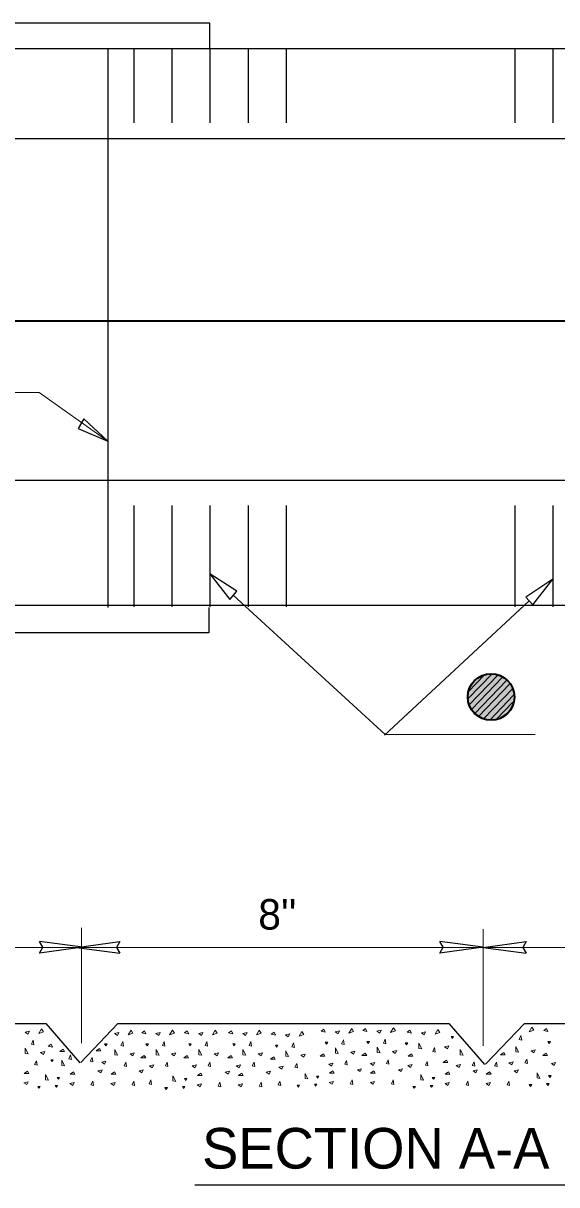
# Model space of a CAD drawing. Extents: x 1615 to 2505, y -386 to 247.
# Drawn here: x 1873.5 to 1896.6, y 114.7 to 165 of the extents above; entities that cross this region are included whole.
import ezdxf

# ---------------------------------------------------------------- set-up
doc = ezdxf.new("R2010")
doc.units = 0
doc.header["$LTSCALE"] = 0.51
doc.layers.add('1', color=7, linetype='Continuous', lineweight=25)

msp = doc.modelspace()

# ---------------------------------------------------------------- hatches: boundary and pattern name
at = {"layer": '1'}
msp.add_hatch(color=256, dxfattribs=at).paths.add_polyline_path([(1894.7242, 135.8153, 1), (1892.707, 135.8153, 1)])

# ---------------------------------------------------------------- linework, layer by layer
for p, q in [((1860.2265, 163.892), (1952.1231, 163.892)), ((1877.1445, 139.692), (1877.1445, 163.892)), ((1878.2445, 163.892), (1878.2445, 160.6754)), ((1879.8945, 163.892), (1879.8945, 160.6754)), ((1881.5445, 163.892), (1881.5445, 160.6754)), ((1883.1945, 163.892), (1883.1945, 160.6754)), ((1884.8445, 163.892), (1884.8445, 160.6754)), ((1894.7445, 163.892), (1894.7445, 160.6754)), ((1896.3945, 163.892), (1896.3945, 160.6754)), ((1952.1231, 159.9928), (1860.585, 159.9928)), ((1952.1231, 145.192), (1858.4445, 145.192)), ((1878.2445, 144.114), (1878.2445, 139.714)), ((1879.8945, 144.114), (1879.8945, 139.714)), ((1881.5445, 144.114), (1881.5445, 139.714)), ((1883.1945, 144.114), (1883.1945, 139.714)), ((1884.8445, 144.114), (1884.8445, 139.714)), ((1894.7445, 144.114), (1894.7445, 139.714)), ((1896.3945, 144.114), (1896.3945, 139.714)), ((1857.6756, 139.7953), (1951.2713, 139.7953)), ((1874.8948, 139.7953), (1952.1231, 139.7953)), ((1892.7123, 135.7322), (1893.7583, 136.82)), ((1892.7218, 136.0386), (1893.4396, 136.7851)), ((1892.7696, 135.4833), (1894.0028, 136.7657)), ((1892.8845, 135.2919), (1894.2115, 136.6721)), ((1892.9993, 135.0909), (1894.3882, 136.5353)), ((1893.1717, 134.976), (1894.5322, 136.3909)), ((1893.4014, 134.8803), (1894.646, 136.1747)), ((1893.6694, 134.8325), (1894.6926, 135.8966)), ((1893.947, 134.8517), (1894.6648, 135.5982)), ((1876.0448, 124.9763), (1874.1714, 125.2338)), ((1876.0448, 124.9763), (1874.1714, 124.719)), ((1875.7683, 124.9745), (1877.6416, 125.2319)), ((1875.7683, 124.9745), (1877.6416, 124.7172)), ((1893.3676, 124.9763), (1891.4943, 125.2338)), ((1893.3676, 124.9763), (1891.4943, 124.719)), ((1893.3683, 124.9745), (1895.2416, 125.2319)), ((1893.3683, 124.9745), (1895.2416, 124.7172)), ((1859.8092, 121.6754), (1874.4356, 121.6754)), ((1874.4356, 121.6754), (1875.9118, 119.9777)), ((1875.9532, 119.9928), (1877.5628, 121.6754)), ((1877.5628, 121.6754), (1891.8922, 121.6754)), ((1891.8922, 121.6754), (1893.4355, 119.9007)), ((1893.4768, 119.9158), (1895.1601, 121.6754)), ((1895.1601, 121.6754), (1909.5375, 121.6754)), ((1880.8951, 114.6938), (1897.1563, 114.6938))]:
    msp.add_line(p, q, dxfattribs=at)
at = {"layer": '1', "lineweight": 35}
msp.add_line((1855.3517, 152.1018), (1957.0229, 152.1018), dxfattribs=at)
at = {"layer": '1', "lineweight": 13}
for p, q in [((1855.9585, 148.998), (1874.1525, 148.998)), ((1874.1525, 148.998), (1877.0785, 146.93)), ((1895.3715, 139.978), (1889.1015, 134.17)), ((1875.9897, 120.828), (1875.9897, 125.8183)), ((1893.3679, 120.717), (1893.3679, 125.7644)), ((1875.7679, 124.9754), (1893.3679, 124.9754)), ((1893.3679, 124.9754), (1910.9679, 124.9754))]:
    msp.add_line(p, q, dxfattribs=at)
at = {"layer": '1'}
for points in [[(1881.5445, 163.892), (1881.5445, 164.992), (1859.4345, 164.992)], [(1881.4928, 139.692), (1881.4928, 138.592), (1858.2143, 138.592)], [(1874.1714, 124.719), (1874.3163, 124.979), (1874.1714, 125.2338)], [(1877.6416, 125.2319), (1877.4967, 124.9719), (1877.6416, 124.7172)], [(1891.4943, 124.719), (1891.6392, 124.979), (1891.4943, 125.2338)], [(1895.2416, 125.2319), (1895.0967, 124.9719), (1895.2416, 124.7172)]]:
    msp.add_lwpolyline(points, dxfattribs=at)
for points in [[(1877.1225, 146.897), (1876.0923, 147.8546), (1875.8471, 147.4368)], [(1881.5445, 141.144), (1882.4025, 140.044), (1882.7105, 140.396)], [(1896.3835, 140.913), (1895.2175, 140.143), (1895.5255, 139.813)]]:
    msp.add_lwpolyline(points, close=True, dxfattribs=at)
at = {"layer": '1', "lineweight": 13}
for points in [[(1882.5565, 140.22), (1889.1345, 134.192), (1895.6245, 134.192)], [(1840.5679, 124.9754), (1858.1679, 124.9754), (1875.7679, 124.9754)]]:
    msp.add_lwpolyline(points, dxfattribs=at)
for points in [[(1873.5438, 121.3026), (1873.7276, 121.3434), (1873.6663, 121.2209)], [(1874.135, 121.2416), (1874.2575, 121.4459), (1874.3393, 121.3233)], [(1877.4168, 121.2448), (1877.6007, 121.2857), (1877.5393, 121.1632)], [(1878.0081, 121.1838), (1878.1306, 121.3882), (1878.2124, 121.2656)], [(1878.5934, 121.2753), (1878.7773, 121.2343), (1878.7159, 121.3569)], [(1879.2089, 121.2448), (1879.3928, 121.2857), (1879.3314, 121.1632)], [(1879.8002, 121.1838), (1879.9227, 121.3882), (1880.0045, 121.2656)], [(1880.4433, 121.2753), (1880.6271, 121.2343), (1880.5658, 121.3569)], [(1881.0588, 121.2448), (1881.2426, 121.2857), (1881.1813, 121.1632)], [(1881.65, 121.1838), (1881.7725, 121.3882), (1881.8543, 121.2656)], [(1882.3509, 121.2753), (1882.5348, 121.2343), (1882.4734, 121.3569)], [(1882.9664, 121.2448), (1883.1503, 121.2857), (1883.089, 121.1632)], [(1883.5577, 121.1838), (1883.6803, 121.3882), (1883.762, 121.2656)], [(1884.2008, 121.2175), (1884.3846, 121.1766), (1884.3233, 121.2992)], [(1884.8163, 121.1871), (1885.0001, 121.2279), (1884.9388, 121.1054)], [(1885.4075, 121.1261), (1885.5301, 121.3304), (1885.6118, 121.2078)], [(1886.354, 121.3476), (1886.5378, 121.3067), (1886.4765, 121.4293)], [(1886.9695, 121.3172), (1887.1533, 121.358), (1887.0921, 121.2354)], [(1887.5608, 121.2562), (1887.6833, 121.4605), (1887.7651, 121.3379)], [(1888.1606, 121.3764), (1888.3444, 121.3356), (1888.2831, 121.4581)], [(1888.7761, 121.346), (1888.9599, 121.3869), (1888.8986, 121.2643)], [(1889.3673, 121.2851), (1889.4898, 121.4893), (1889.5717, 121.3668)], [(1890.0825, 121.3042), (1890.2663, 121.2633), (1890.2049, 121.3859)], [(1890.6979, 121.2738), (1890.8818, 121.3147), (1890.8205, 121.1921)], [(1891.2892, 121.2128), (1891.4118, 121.4172), (1891.4935, 121.2946)], [(1895.3648, 121.3139), (1895.4873, 121.5183), (1895.5691, 121.3957)], [(1895.9934, 121.3764), (1896.1773, 121.3356), (1896.1159, 121.4581)], [(1873.8198, 120.7858), (1873.8963, 120.9543), (1873.9271, 120.7551)], [(1874.5469, 120.6971), (1874.7307, 120.6563), (1874.6694, 120.7788)], [(1876.9828, 120.7904), (1877.0917, 120.7904), (1877.0373, 120.7088)], [(1877.6929, 120.728), (1877.7693, 120.8965), (1877.8002, 120.6973)], [(1878.7748, 120.7904), (1878.8838, 120.7904), (1878.8293, 120.7088)], [(1879.485, 120.728), (1879.5614, 120.8965), (1879.5923, 120.6973)], [(1880.6247, 120.7904), (1880.7336, 120.7904), (1880.6792, 120.7088)], [(1881.3348, 120.728), (1881.4113, 120.8965), (1881.4421, 120.6973)], [(1882.5323, 120.7904), (1882.6413, 120.7904), (1882.5868, 120.7088)], [(1883.2425, 120.728), (1883.3189, 120.8965), (1883.3498, 120.6973)], [(1884.3822, 120.7327), (1884.4911, 120.7327), (1884.4367, 120.651)], [(1885.0923, 120.6703), (1885.1688, 120.8388), (1885.1996, 120.6396)], [(1886.5354, 120.8628), (1886.6443, 120.8628), (1886.5899, 120.7811)], [(1887.2456, 120.8003), (1887.322, 120.9688), (1887.3528, 120.7697)], [(1888.342, 120.8916), (1888.4509, 120.8916), (1888.3965, 120.8099)], [(1889.0522, 120.8292), (1889.1286, 120.9977), (1889.1594, 120.7986)], [(1890.0038, 120.8339), (1890.1128, 120.8339), (1890.0583, 120.7523)], [(1890.5916, 120.6006), (1890.5916, 120.8253), (1890.7143, 120.5802)], [(1891.9839, 121.1084), (1892.0928, 121.1084), (1892.0384, 121.0268)], [(1894.9339, 120.9881), (1895.0104, 121.1565), (1895.0412, 120.9574)], [(1896.1748, 120.8916), (1896.2838, 120.8916), (1896.2293, 120.8099)], [(1873.553, 120.3837), (1873.553, 120.6083), (1873.6756, 120.3633)], [(1874.2144, 120.4192), (1874.3983, 120.4601), (1874.3369, 120.3375)], [(1875.0481, 120.4613), (1875.2524, 120.4613), (1875.1911, 120.5633)], [(1875.4385, 120.1498), (1875.5149, 120.3183), (1875.5458, 120.1193)], [(1876.6233, 120.4902), (1876.8276, 120.4902), (1876.7663, 120.5923)], [(1877.4261, 120.3259), (1877.4261, 120.5506), (1877.5488, 120.3055)], [(1878.0875, 120.3614), (1878.2713, 120.4023), (1878.21, 120.2798)], [(1878.5598, 120.1867), (1878.7642, 120.1867), (1878.7028, 120.2888)], [(1879.2182, 120.3259), (1879.2182, 120.5506), (1879.3408, 120.3055)], [(1879.8796, 120.3614), (1880.0634, 120.4023), (1880.0021, 120.2798)], [(1880.4097, 120.1867), (1880.614, 120.1867), (1880.5527, 120.2888)], [(1881.068, 120.3259), (1881.068, 120.5506), (1881.1907, 120.3055)], [(1881.7294, 120.3614), (1881.9133, 120.4023), (1881.8519, 120.2798)], [(1882.3173, 120.1867), (1882.5217, 120.1867), (1882.4603, 120.2888)], [(1882.9757, 120.3259), (1882.9757, 120.5506), (1883.0983, 120.3055)], [(1883.6372, 120.3614), (1883.8209, 120.4023), (1883.7596, 120.2798)], [(1884.1672, 120.1289), (1884.3715, 120.1289), (1884.3102, 120.2311)], [(1884.8255, 120.2682), (1884.8255, 120.4928), (1884.9482, 120.2478)], [(1885.487, 120.3037), (1885.6708, 120.3446), (1885.6094, 120.222)], [(1886.3204, 120.259), (1886.5248, 120.259), (1886.4634, 120.3612)], [(1886.9788, 120.3983), (1886.9788, 120.6229), (1887.1014, 120.3778)], [(1887.6403, 120.4338), (1887.824, 120.4746), (1887.7627, 120.3521)], [(1888.127, 120.2879), (1888.3313, 120.2879), (1888.27, 120.39)], [(1888.7853, 120.4272), (1888.7853, 120.6518), (1888.908, 120.4067)], [(1889.4468, 120.4626), (1889.6306, 120.5035), (1889.5693, 120.3809)], [(1890.1211, 120.259), (1890.3254, 120.259), (1890.2641, 120.3612)], [(1891.1908, 120.4678), (1891.2673, 120.6363), (1891.2981, 120.4373)], [(1891.7011, 120.6649), (1891.8848, 120.7058), (1891.8235, 120.5833)], [(1892.3838, 120.3259), (1892.3838, 120.5506), (1892.5064, 120.3055)], [(1894.1244, 120.3168), (1894.3288, 120.3168), (1894.2674, 120.4189)], [(1894.7828, 120.456), (1894.7828, 120.6807), (1894.9054, 120.4356)], [(1895.4443, 120.4915), (1895.6281, 120.5323), (1895.5668, 120.4098)], [(1895.9598, 120.2879), (1896.1641, 120.2879), (1896.1028, 120.39)], [(1873.9537, 119.8975), (1874.0303, 120.066), (1874.0609, 119.8668)], [(1874.6561, 120.1111), (1874.765, 120.1111), (1874.7105, 120.0294)], [(1875.1283, 119.8634), (1875.1283, 120.0881), (1875.2509, 119.8429)], [(1876.3673, 120.0419), (1876.4438, 120.2104), (1876.4745, 120.0113)], [(1876.8592, 120.0001), (1877.043, 120.0409), (1876.9817, 119.9184)], [(1877.8268, 119.8398), (1877.9034, 120.0083), (1877.934, 119.8091)], [(1878.9258, 119.8411), (1879.1096, 119.882), (1879.0483, 119.7594)], [(1879.6188, 119.8398), (1879.6955, 120.0083), (1879.7261, 119.8091)], [(1880.7757, 119.8411), (1880.9594, 119.882), (1880.8982, 119.7594)], [(1881.4687, 119.8398), (1881.5453, 120.0083), (1881.5759, 119.8091)], [(1882.6833, 119.8411), (1882.8672, 119.882), (1882.8058, 119.7594)], [(1883.3763, 119.8398), (1883.453, 120.0083), (1883.4836, 119.8091)], [(1884.5332, 119.7833), (1884.717, 119.8243), (1884.6557, 119.7017)], [(1885.2262, 119.782), (1885.3028, 119.9505), (1885.3334, 119.7513)], [(1886.6864, 119.9134), (1886.8703, 119.9543), (1886.8089, 119.8318)], [(1887.3794, 119.9121), (1887.4561, 120.0806), (1887.4867, 119.8814)], [(1887.9263, 119.6768), (1888.1101, 119.7178), (1888.0488, 119.5952)], [(1888.493, 119.9423), (1888.6768, 119.9832), (1888.6154, 119.8607)], [(1889.186, 119.9409), (1889.2626, 120.1094), (1889.2933, 119.9103)], [(1889.7039, 119.6769), (1889.8877, 119.7178), (1889.8263, 119.5953)], [(1890.1113, 119.8555), (1890.2951, 119.8964), (1890.2338, 119.7738)], [(1890.8766, 119.8686), (1890.9533, 120.0371), (1890.9838, 119.838)], [(1891.6388, 119.9844), (1891.8432, 119.9844), (1891.7818, 120.0865)], [(1892.2072, 119.8556), (1892.3909, 119.8965), (1892.3296, 119.7739)], [(1892.9002, 119.8543), (1892.9768, 120.0227), (1893.0074, 119.8236)], [(1893.8683, 119.8398), (1893.9449, 120.0083), (1893.9756, 119.8091)], [(1894.4905, 119.9712), (1894.6743, 120.0121), (1894.6129, 119.8895)], [(1895.1835, 119.9698), (1895.2601, 120.1383), (1895.2908, 119.9392)], [(1896.3258, 119.9423), (1896.5096, 119.9832), (1896.4483, 119.8607)], [(1873.5002, 119.5179), (1873.7045, 119.5179), (1873.6432, 119.62)], [(1874.4326, 119.2421), (1874.4326, 119.4668), (1874.5553, 119.2217)], [(1874.9288, 119.3456), (1875.0377, 119.3456), (1874.9833, 119.2639)], [(1875.494, 119.4786), (1875.6983, 119.4786), (1875.637, 119.5807)], [(1876.6983, 119.6243), (1876.882, 119.6652), (1876.8207, 119.5427)], [(1877.2716, 119.4787), (1877.4759, 119.4787), (1877.4146, 119.5808)], [(1878.4758, 119.6244), (1878.6597, 119.6653), (1878.5983, 119.5428)], [(1878.9125, 119.0684), (1878.9892, 119.2369), (1879.0198, 119.0378)], [(1879.9417, 119.1897), (1879.9417, 119.4143), (1880.0643, 119.1692)], [(1880.4378, 119.2932), (1880.5468, 119.2932), (1880.4923, 119.2114)], [(1881.0031, 119.4262), (1881.2074, 119.4262), (1881.1461, 119.5283)], [(1882.2073, 119.5719), (1882.3911, 119.6128), (1882.3298, 119.4903)], [(1882.7807, 119.4263), (1882.985, 119.4263), (1882.9237, 119.5283)], [(1883.9849, 119.572), (1884.1687, 119.6128), (1884.1074, 119.4903)], [(1885.6607, 119.2946), (1885.6607, 119.5193), (1885.7833, 119.2742)], [(1886.1568, 119.3981), (1886.2658, 119.3981), (1886.2113, 119.3164)], [(1886.7221, 119.5311), (1886.9264, 119.5311), (1886.8651, 119.6333)], [(1887.6222, 119.0684), (1887.6988, 119.2369), (1887.7294, 119.0378)], [(1888.4997, 119.5312), (1888.704, 119.5312), (1888.6427, 119.6333)], [(1889.3998, 119.0686), (1889.4764, 119.237), (1889.507, 119.0379)], [(1890.6713, 119.2421), (1890.6713, 119.4668), (1890.794, 119.2217)], [(1891.1676, 119.3456), (1891.2764, 119.3456), (1891.222, 119.2639)], [(1891.7328, 119.4786), (1891.9371, 119.4786), (1891.8758, 119.5807)], [(1892.937, 119.6243), (1893.1208, 119.6652), (1893.0594, 119.5427)], [(1893.5103, 119.4787), (1893.7147, 119.4787), (1893.6533, 119.5808)], [(1894.7146, 119.6244), (1894.8984, 119.6653), (1894.8371, 119.5428)], [(1895.7083, 119.3208), (1895.7083, 119.5455), (1895.831, 119.3003)], [(1896.2045, 119.4243), (1896.3134, 119.4243), (1896.259, 119.3427)], [(1873.4903, 119.1144), (1873.6742, 119.1553), (1873.6128, 119.0327)], [(1874.0906, 118.9553), (1874.1995, 118.9553), (1874.1451, 118.8737)], [(1874.8421, 118.9987), (1874.951, 118.9987), (1874.8965, 118.917)], [(1875.4842, 119.0751), (1875.668, 119.1159), (1875.6067, 118.9934)], [(1876.3941, 119.0159), (1876.4708, 119.1844), (1876.5013, 118.9853)], [(1877.2618, 119.0752), (1877.4456, 119.116), (1877.3843, 118.9935)], [(1878.1717, 119.016), (1878.2483, 119.1845), (1878.2789, 118.9854)], [(1879.5997, 118.9029), (1879.7086, 118.9029), (1879.6541, 118.8213)], [(1880.3512, 118.9463), (1880.4601, 118.9463), (1880.4056, 118.8646)], [(1880.9933, 119.0226), (1881.1771, 119.0635), (1881.1158, 118.9409)], [(1881.9032, 118.9635), (1881.9798, 119.132), (1882.0104, 118.9329)], [(1882.7709, 119.0228), (1882.9547, 119.0636), (1882.8933, 118.941)], [(1883.6808, 118.9636), (1883.7574, 119.1321), (1883.788, 118.933)], [(1884.5003, 119.0159), (1884.577, 119.1844), (1884.6076, 118.9853)], [(1885.3187, 119.0078), (1885.4276, 119.0078), (1885.3731, 118.9262)], [(1886.0702, 119.0513), (1886.1791, 119.0513), (1886.1246, 118.9696)], [(1886.7123, 119.1276), (1886.8961, 119.1685), (1886.8348, 119.0459)], [(1888.4898, 119.1277), (1888.6737, 119.1686), (1888.6123, 119.046)], [(1890.3293, 118.9553), (1890.4383, 118.9553), (1890.3838, 118.8737)], [(1891.0808, 118.9987), (1891.1898, 118.9987), (1891.1353, 118.917)], [(1891.7229, 119.0751), (1891.9068, 119.1159), (1891.8454, 118.9934)], [(1892.6328, 119.0159), (1892.7095, 119.1844), (1892.7401, 118.9853)], [(1893.5006, 119.0752), (1893.6843, 119.116), (1893.623, 118.9935)], [(1894.4104, 119.016), (1894.4871, 119.1845), (1894.5177, 118.9854)], [(1895.3663, 119.0341), (1895.4753, 119.0341), (1895.4208, 118.9524)], [(1896.1178, 119.0774), (1896.2268, 119.0774), (1896.1723, 118.9958)]]:
    msp.add_lwpolyline(points, close=True, dxfattribs=at)
at = {"layer": '1', "lineweight": 35}
msp.add_circle((1893.7156, 135.8153), 1.0086, dxfattribs=at)
at = {"layer": '1'}
msp.add_circle((1893.7124, 135.8278), 1.0021, dxfattribs=at)

# ---------------------------------------------------------------- texts
for s, height, p in [("8''", 1.32, (1883.6373, 125.7441)), ('SECTION A-A', 1.76, (1881.2053, 115.3937))]:
    msp.add_text(s, height=height, dxfattribs=at).set_placement(p)

doc.saveas('drawing.dxf')
